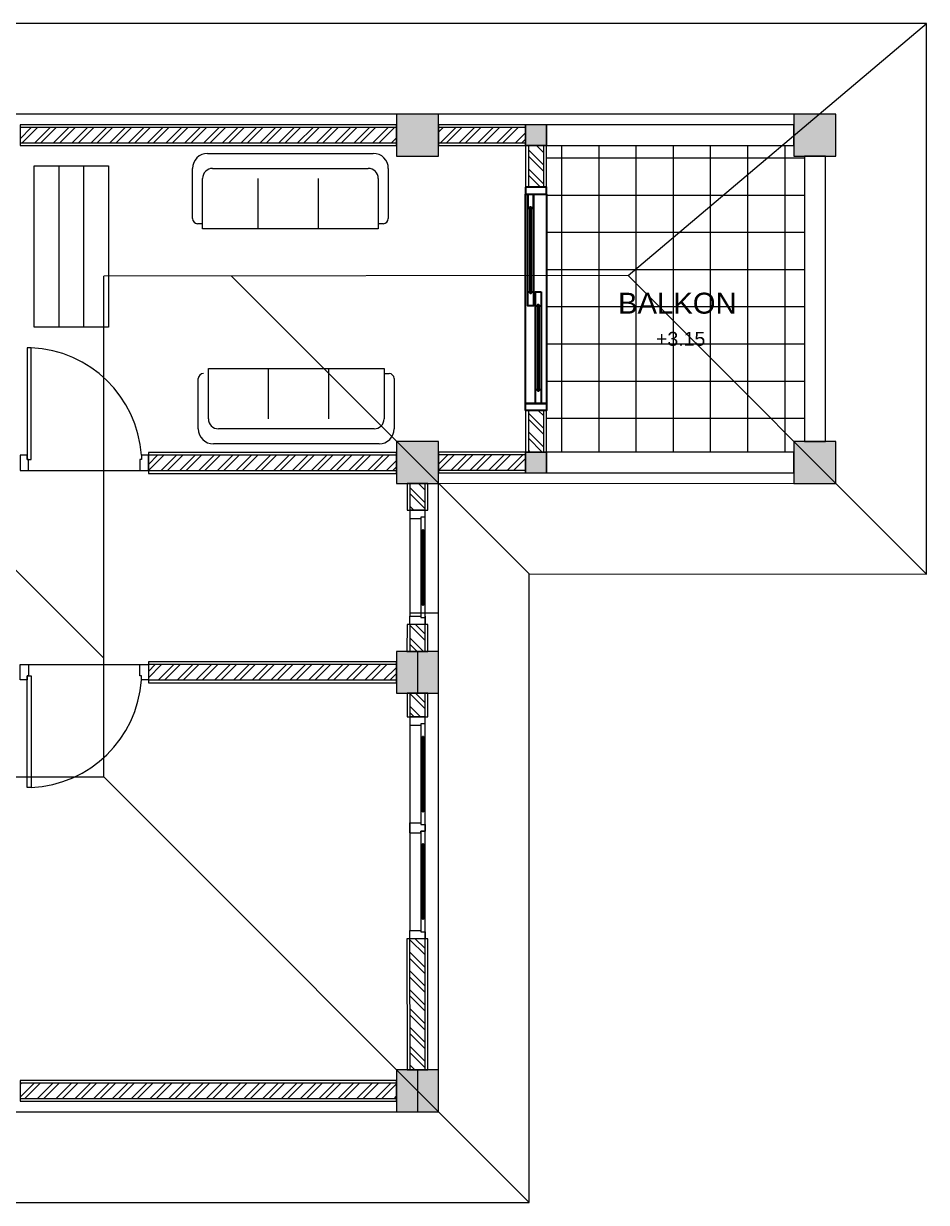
# Model space of a CAD drawing. Header units: millimetres. Extents: x -12161372 to 46643, y -9506984 to 15358.
# Drawn here: x 16304 to 16952, y 14513 to 15358 of the extents above; entities that cross this region are included whole.
import ezdxf

# ---------------------------------------------------------------- set-up
doc = ezdxf.new("R2010")
doc.units = ezdxf.units.MM
for name, color, linetype, lineweight in [('arsiran', 202, 'Continuous', 0), ('atap', 220, 'Continuous', 0), ('dimensi', 50, 'Continuous', 5), ('dinding', 110, 'Continuous', 9), ('furniture', 7, 'Continuous', 5), ('interior', 7, 'Continuous', 13), ('jendela', 7, 'Continuous', 15), ('kolom', 150, 'Continuous', 13), ('pintu', 7, 'Continuous', 13)]:
    doc.layers.add(name, color=color, linetype=linetype, lineweight=lineweight)
doc.styles.get("Standard").update_dxf_attribs({"font": 'arial.ttf'})

# ---------------------------------------------------------------- blocks, each defined once
blk = doc.blocks.new('*U4')
at = {"layer": 'arsiran'}
h = blk.add_hatch(dxfattribs=at)
h.set_pattern_fill('ANSI32', color=256)
h.set_pattern_definition([(45, (-2274.681, -4513.269), (-6.735192, 6.735192), []), (45, (-2270.191, -4513.269), (-6.735192, 6.735192), [])])
h.paths.add_polyline_path([(0, 5.5), (0, -5.5), (270, -5.5), (270, 5.5)])
blk.add_lwpolyline([(0, -5.5), (270, -5.5), (270, 5.5), (0, 5.5)], close=True, dxfattribs=at)
at = {"layer": 'dinding'}
blk.add_lwpolyline([(0, -7.5), (270, -7.5), (270, 7.5), (0, 7.5)], close=True, dxfattribs=at)
blk = doc.blocks.new('*U29')
at = {"layer": 'arsiran'}
h = blk.add_hatch(dxfattribs=at)
h.set_pattern_fill('ANSI32', color=256)
h.set_pattern_definition([(45, (-2482.181, -4513.269), (-6.735192, 6.735192), []), (45, (-2477.691, -4513.269), (-6.735192, 6.735192), [])])
h.paths.add_polyline_path([(0, 5.5), (0, -5.5), (62.5, -5.5), (62.5, 5.5)])
blk.add_lwpolyline([(0, -5.5), (62.5, -5.5), (62.5, 5.5), (0, 5.5)], close=True, dxfattribs=at)
at = {"layer": 'dinding'}
blk.add_lwpolyline([(0, -7.5), (62.5, -7.5), (62.5, 7.5), (0, 7.5)], close=True, dxfattribs=at)
blk = doc.blocks.new('*U43')
at = {"layer": 'arsiran'}
h = blk.add_hatch(dxfattribs=at)
h.set_pattern_fill('ANSI32', color=256)
h.set_pattern_definition([(45, (-2366.681, -4513.269), (-6.735192, 6.735192), []), (45, (-2362.191, -4513.269), (-6.735192, 6.735192), [])])
h.paths.add_polyline_path([(0, 5.5), (0, -5.5), (178, -5.5), (178, 5.5)])
blk.add_lwpolyline([(0, -5.5), (178, -5.5), (178, 5.5), (0, 5.5)], close=True, dxfattribs=at)
at = {"layer": 'dinding'}
blk.add_lwpolyline([(0, -7.5), (178, -7.5), (178, 7.5), (0, 7.5)], close=True, dxfattribs=at)
blk = doc.blocks.new('*U46')
at = {"layer": 'arsiran'}
h = blk.add_hatch(dxfattribs=at)
h.set_pattern_fill('ANSI32', color=256, angle=-0.02611)
h.set_pattern_definition([(44.9739, (-2527.536, -4512.117), (-6.732122, 6.73826), []), (44.9739, (-2523.0455, -4512.119), (-6.732122, 6.73826), [])])
h.paths.add_polyline_path([(0, 5.5), (0, -5.5), (19.2, -5.51), (19.2, 5.49)])
blk.add_lwpolyline([(0, -5.5), (19.2, -5.51), (19.2, 5.49), (0, 5.5)], close=True, dxfattribs=at)
at = {"layer": 'dinding'}
blk.add_lwpolyline([(0, -7.5), (19.2, -7.51), (19.21, 7.49), (0, 7.5)], close=True, dxfattribs=at)
blk = doc.blocks.new('*U28')
at = {"layer": 'arsiran'}
h = blk.add_hatch(dxfattribs=at)
h.set_pattern_fill('ANSI32', color=256)
h.set_pattern_definition([(45, (-2514.877, -4513.269), (-6.735192, 6.735192), []), (45, (-2510.387, -4513.269), (-6.735192, 6.735192), [])])
h.paths.add_polyline_path([(0, 5.5), (0, -5.5), (29.8, -5.5), (29.8, 5.5)])
blk.add_lwpolyline([(0, -5.5), (29.8, -5.5), (29.8, 5.5), (0, 5.5)], close=True, dxfattribs=at)
at = {"layer": 'dinding'}
blk.add_lwpolyline([(0, -7.5), (29.8, -7.5), (29.8, 7.5), (0, 7.5)], close=True, dxfattribs=at)
blk = doc.blocks.new('*U45')
at = {"layer": 'arsiran'}
h = blk.add_hatch(dxfattribs=at)
h.set_pattern_fill('ANSI32', color=256, angle=-0.00017)
h.set_pattern_definition([(44.99983, (-2366.694, -4513.262), (-6.735172, 6.735212), []), (44.99983, (-2362.204, -4513.262), (-6.735172, 6.735212), [])])
h.paths.add_polyline_path([(0, 5.5), (0, -5.5), (178, -5.5), (178, 5.5)])
blk.add_lwpolyline([(0, -5.5), (178, -5.5), (178, 5.5), (0, 5.5)], close=True, dxfattribs=at)
at = {"layer": 'dinding'}
blk.add_lwpolyline([(0, -7.5), (178, -7.5), (178, 7.5), (0, 7.5)], close=True, dxfattribs=at)
blk = doc.blocks.new('*U116')
at = {"layer": 'arsiran'}
h = blk.add_hatch(dxfattribs=at)
h.set_pattern_fill('ANSI32', color=256, angle=0.07734)
h.set_pattern_definition([(45.07734, (-2444.634, -4516.573), (-6.744278, 6.726094), []), (45.07734, (-2440.1435, -4516.567), (-6.744278, 6.726094), [])])
h.paths.add_polyline_path([(-0.01, 5.5), (0.01, -5.5), (93.96, -5.37), (93.95, 5.63)])
blk.add_lwpolyline([(0.01, -5.5), (93.96, -5.37), (93.95, 5.63), (-0.01, 5.5)], close=True, dxfattribs=at)
at = {"layer": 'dinding'}
blk.add_lwpolyline([(0.01, -7.5), (93.96, -7.37), (93.94, 7.63), (-0.01, 7.5)], close=True, dxfattribs=at)
blk = doc.blocks.new('*U37')
at = {"layer": 'arsiran'}
h = blk.add_hatch(dxfattribs=at)
h.set_pattern_fill('ANSI32', color=256)
h.set_pattern_definition([(45, (-2527.686, -4513.269), (-6.735192, 6.735192), []), (45, (-2523.196, -4513.269), (-6.735192, 6.735192), [])])
h.paths.add_polyline_path([(0, 5.5), (0, -5.5), (16.99, -5.5), (16.99, 5.5)])
blk.add_lwpolyline([(0, -5.5), (16.99, -5.5), (16.99, 5.5), (0, 5.5)], close=True, dxfattribs=at)
at = {"layer": 'dinding'}
blk.add_lwpolyline([(0, -7.5), (16.99, -7.5), (16.99, 7.5), (0, 7.5)], close=True, dxfattribs=at)

msp = doc.modelspace()

# ---------------------------------------------------------------- hatches: boundary and pattern name
at = {"layer": 'dinding'}
h = msp.add_hatch(dxfattribs=at)
h.set_pattern_fill('NET', color=8, scale=8.4)
h.set_pattern_definition([(0, (-1605.392, 9234.255), (0, 26.67), []), (90, (-1605.392, 9234.255), (-26.67, 2e-15), [])])
h.paths.add_polyline_path([(16679.169, 15050.824), (16856.669, 15050.824), (16856.669, 15058.324), (16864.169, 15058.324), (16864.169, 15262.932), (16856.669, 15262.932), (16856.669, 15270.432), (16679.169, 15270.432)])
at = {"layer": 'jendela'}
h = msp.add_hatch(color=256, dxfattribs=at)
h.dxf.hatch_style = 1
h.paths.add_polyline_path([(16590.947, 14941.129), (16590.347, 14941.129), (16590.347, 14995.129), (16590.947, 14995.129)])
h = msp.add_hatch(color=256, dxfattribs=at)
h.dxf.hatch_style = 1
h.paths.add_polyline_path([(16590.947, 14941.129), (16590.347, 14941.129), (16590.347, 14995.129), (16590.947, 14995.129)])
h = msp.add_hatch(color=256, dxfattribs=at)
h.dxf.hatch_style = 1
h.paths.add_polyline_path([(16590.947, 14995.116), (16590.347, 14995.116), (16590.347, 14941.116), (16590.947, 14941.116)])
h = msp.add_hatch(color=256, dxfattribs=at)
h.dxf.hatch_style = 1
h.paths.add_polyline_path([(16590.947, 14995.116), (16590.347, 14995.116), (16590.347, 14941.116), (16590.947, 14941.116)])
h = msp.add_hatch(color=256, dxfattribs=at)
h.dxf.hatch_style = 1
h.paths.add_polyline_path([(16590.952, 14995.123), (16590.352, 14995.123), (16590.352, 14941.123), (16590.952, 14941.123)])
h = msp.add_hatch(color=256, dxfattribs=at)
h.dxf.hatch_style = 1
h.paths.add_polyline_path([(16590.955, 14792.938), (16590.355, 14792.938), (16590.355, 14846.938), (16590.955, 14846.938)])
h = msp.add_hatch(color=256, dxfattribs=at)
h.dxf.hatch_style = 1
h.paths.add_polyline_path([(16590.955, 14792.938), (16590.355, 14792.938), (16590.355, 14846.938), (16590.955, 14846.938)])
h = msp.add_hatch(color=256, dxfattribs=at)
h.dxf.hatch_style = 1
h.paths.add_polyline_path([(16590.955, 14846.925), (16590.355, 14846.925), (16590.355, 14792.925), (16590.955, 14792.925)])
h = msp.add_hatch(color=256, dxfattribs=at)
h.dxf.hatch_style = 1
h.paths.add_polyline_path([(16590.955, 14846.925), (16590.355, 14846.925), (16590.355, 14792.925), (16590.955, 14792.925)])
h = msp.add_hatch(color=256, dxfattribs=at)
h.dxf.hatch_style = 1
h.paths.add_polyline_path([(16590.96, 14846.931), (16590.36, 14846.931), (16590.36, 14792.931), (16590.96, 14792.931)])
h = msp.add_hatch(color=256, dxfattribs=at)
h.dxf.hatch_style = 1
h.paths.add_polyline_path([(16590.955, 14715.938), (16590.355, 14715.938), (16590.355, 14769.938), (16590.955, 14769.938)])
h = msp.add_hatch(color=256, dxfattribs=at)
h.dxf.hatch_style = 1
h.paths.add_polyline_path([(16590.955, 14715.938), (16590.355, 14715.938), (16590.355, 14769.938), (16590.955, 14769.938)])
h = msp.add_hatch(color=256, dxfattribs=at)
h.dxf.hatch_style = 1
h.paths.add_polyline_path([(16590.955, 14769.925), (16590.355, 14769.925), (16590.355, 14715.925), (16590.955, 14715.925)])
h = msp.add_hatch(color=256, dxfattribs=at)
h.dxf.hatch_style = 1
h.paths.add_polyline_path([(16590.955, 14769.925), (16590.355, 14769.925), (16590.355, 14715.925), (16590.955, 14715.925)])
h = msp.add_hatch(color=256, dxfattribs=at)
h.dxf.hatch_style = 1
h.paths.add_polyline_path([(16590.96, 14769.931), (16590.36, 14769.931), (16590.36, 14715.931), (16590.96, 14715.931)])
at = {"layer": 'kolom'}
h = msp.add_hatch(color=256, dxfattribs=at)
h.dxf.hatch_style = 1
h.paths.add_polyline_path([(16601.669, 15262.932), (16601.669, 15292.932), (16571.669, 15292.932), (16571.669, 15262.932)])
h = msp.add_hatch(color=256, dxfattribs=at)
h.dxf.hatch_style = 1
h.paths.add_polyline_path([(16886.669, 15262.932), (16886.669, 15292.932), (16856.669, 15292.932), (16856.669, 15262.932)])
h = msp.add_hatch(color=256, dxfattribs=at)
h.dxf.hatch_style = 1
h.paths.add_polyline_path([(16679.169, 15285.432), (16664.169, 15285.432), (16664.169, 15270.432), (16679.169, 15270.432)])
h = msp.add_hatch(color=256, dxfattribs=at)
h.dxf.hatch_style = 1
h.paths.add_polyline_path([(16601.669, 15028.324), (16601.669, 15058.324), (16571.669, 15058.324), (16571.669, 15028.324)])
h = msp.add_hatch(color=256, dxfattribs=at)
h.dxf.hatch_style = 1
h.paths.add_polyline_path([(16886.669, 15028.324), (16886.669, 15058.324), (16856.669, 15058.324), (16856.669, 15028.324)])
h = msp.add_hatch(color=256, dxfattribs=at)
h.dxf.hatch_style = 1
h.paths.add_polyline_path([(16679.169, 15050.824), (16664.169, 15050.824), (16664.169, 15035.824), (16679.169, 15035.824)])
h = msp.add_hatch(color=256, dxfattribs=at)
h.dxf.hatch_style = 1
h.paths.add_polyline_path([(16601.669, 14877.932), (16601.669, 14907.932), (16571.669, 14907.932), (16571.669, 14877.932)])
h = msp.add_hatch(color=256, dxfattribs=at)
h.dxf.hatch_style = 1
h.paths.add_polyline_path([(16601.669, 14577.932), (16601.669, 14607.932), (16571.669, 14607.932), (16571.669, 14577.932)])

# ---------------------------------------------------------------- linework, layer by layer
for p, q in [((16665.769, 15235.628), (16665.769, 15225.628)), ((16669.769, 15225.628), (16669.769, 15235.628)), ((16665.769, 15225.628), (16667.369, 15225.628)), ((16667.369, 15226.628), (16668.169, 15226.628)), ((16667.369, 15225.628), (16667.369, 15226.628)), ((16668.169, 15226.628), (16668.169, 15225.628)), ((16668.169, 15225.628), (16669.769, 15225.628)), ((16665.769, 15165.628), (16667.369, 15165.628)), ((16667.369, 15165.628), (16667.369, 15164.628)), ((16667.369, 15164.628), (16668.169, 15164.628)), ((16668.169, 15164.628), (16668.169, 15165.628)), ((16668.169, 15165.628), (16669.769, 15165.628)), ((16669.769, 15165.628), (16669.769, 15155.628)), ((16671.369, 15155.628), (16672.969, 15155.628)), ((16672.169, 15155.628), (16672.969, 15155.628)), ((16673.769, 15155.628), (16675.369, 15155.628)), ((16671.369, 15095.628), (16672.969, 15095.628)), ((16672.969, 15095.628), (16672.969, 15094.628)), ((16672.969, 15094.628), (16673.769, 15094.628)), ((16673.769, 15094.628), (16673.769, 15095.628)), ((16673.769, 15095.628), (16675.369, 15095.628))]:
    msp.add_line(p, q)
for points in [[(16664.169, 15240.628), (16664.169, 15235.628), (16679.169, 15235.628), (16679.169, 15240.628)], [(16679.169, 15235.628), (16679.169, 15085.628), (16664.169, 15085.628), (16664.169, 15235.628)], [(16669.769, 15235.628), (16669.769, 15155.628), (16665.769, 15155.628), (16665.769, 15235.628)], [(16668.169, 15226.628), (16668.169, 15164.628), (16667.369, 15164.628), (16667.369, 15226.628)], [(16675.369, 15165.628), (16675.369, 15085.628), (16671.369, 15085.628), (16671.369, 15165.628)], [(16673.769, 15156.628), (16673.769, 15094.628), (16672.969, 15094.628), (16672.969, 15156.628)], [(16664.169, 15080.628), (16664.169, 15085.628), (16679.169, 15085.628), (16679.169, 15080.628)]]:
    msp.add_lwpolyline(points, close=True)
at = {"layer": 'atap', "ltscale": 10}
for p, q in [((16361.631, 14902.969), (15906.669, 15357.932)), ((16737.714, 15177.252), (16951.669, 15357.932)), ((16951.669, 14963.297), (16951.669, 15357.932)), ((16737.714, 15177.252), (16361.631, 15176.912)), ((16361.631, 14817.969), (16361.631, 15176.912)), ((16453.172, 15176.912), (16666.669, 14963.415)), ((16737.714, 15177.252), (16951.669, 14963.297)), ((15926.706, 14817.969), (16361.631, 14817.969)), ((16666.669, 14512.932), (16361.631, 14817.969))]:
    msp.add_line(p, q, dxfattribs=at)
for points in [[(15906.669, 15357.932), (15906.669, 15123.007), (15621.669, 15123.007), (15621.669, 14512.932), (16666.669, 14512.932), (16666.669, 14963.415), (16951.669, 14963.297)], [(16951.669, 15357.932), (15906.669, 15357.932)]]:
    msp.add_lwpolyline(points, dxfattribs=at)
at = {"layer": 'dimensi', "ltscale": 10}
msp.add_line((16581.169, 14935.432), (16601.669, 14935.432), dxfattribs=at)
for points in [[(15971.669, 15292.932), (15971.669, 15058.007), (15686.669, 15058.007), (15686.669, 14577.932), (16601.669, 14577.932), (16601.669, 15028.442), (16886.669, 15028.324)], [(16886.669, 15292.932), (15971.669, 15292.932)]]:
    msp.add_lwpolyline(points, dxfattribs=at)
at = {"layer": 'dinding'}
for points in [[(16679.169, 15270.432), (16856.669, 15270.432), (16856.669, 15285.432), (16679.169, 15285.432)], [(16879.169, 15058.324), (16879.169, 15262.932), (16864.169, 15262.932), (16864.169, 15058.324)], [(16679.169, 15035.824), (16856.669, 15035.824), (16856.669, 15050.824), (16679.169, 15050.824)]]:
    msp.add_lwpolyline(points, close=True, dxfattribs=at)
at = {"layer": 'furniture', "ltscale": 10}
for points in [[(16311.797, 15255.9), (16365.071, 15255.9), (16365.071, 15140.38), (16311.797, 15140.38)], [(16311.797, 15255.9), (16347.166, 15255.9), (16347.166, 15140.38), (16311.797, 15140.38)], [(16311.797, 15255.9), (16329.482, 15255.9), (16329.482, 15140.38), (16311.797, 15140.38)]]:
    msp.add_lwpolyline(points, close=True, dxfattribs=at)
at = {"layer": 'interior', "linetype": 'Continuous'}
for p, q in [((16436.154, 15264.898), (16554.954, 15264.898)), ((16425.354, 15218.098), (16425.354, 15254.098)), ((16439.754, 15254.098), (16551.354, 15254.098)), ((16565.754, 15254.098), (16565.754, 15218.098)), ((16432.554, 15210.898), (16432.554, 15246.898)), ((16472.154, 15246.898), (16472.154, 15210.898)), ((16515.354, 15246.898), (16515.354, 15210.898)), ((16558.554, 15246.898), (16558.554, 15210.898)), ((16432.554, 15214.498), (16428.954, 15214.498)), ((16432.554, 15210.898), (16432.554, 15214.498)), ((16558.554, 15210.898), (16432.554, 15210.898)), ((16562.154, 15214.498), (16558.554, 15214.498)), ((16436.692, 15074.652), (16436.692, 15110.652)), ((16436.692, 15110.652), (16562.692, 15110.652)), ((16479.892, 15074.652), (16479.892, 15110.652)), ((16523.092, 15074.652), (16523.092, 15110.652)), ((16562.692, 15110.652), (16562.692, 15074.652)), ((16562.692, 15110.652), (16562.692, 15107.052)), ((16429.492, 15067.452), (16429.492, 15103.452)), ((16562.692, 15107.052), (16566.292, 15107.052)), ((16569.892, 15103.452), (16569.892, 15067.452)), ((16555.492, 15067.452), (16443.892, 15067.452)), ((16559.092, 15056.652), (16440.292, 15056.652))]:
    msp.add_line(p, q, dxfattribs=at)
for centre, radius, start, end in [((16436.154, 15254.098), 10.8, 90, 180), ((16554.954, 15254.098), 10.8, 0, 90), ((16439.754, 15246.898), 7.2, 90, 180), ((16551.354, 15246.898), 7.2, 0, 90), ((16428.954, 15218.098), 3.6, 180, 270), ((16562.154, 15218.098), 3.6, 270, 0), ((16433.092, 15103.452), 3.6, 90, 180), ((16566.292, 15103.452), 3.6, 0, 90), ((16440.292, 15067.452), 10.8, 180, 270), ((16443.892, 15074.652), 7.2, 180, 270), ((16555.492, 15074.652), 7.2, 270, 0), ((16559.092, 15067.452), 10.8, 270, 0)]:
    msp.add_arc(centre, radius, start, end, dxfattribs=at)
at = {"layer": 'jendela'}
for p, q in [((16592.152, 14927.123), (16592.152, 15009.122)), ((16581.169, 15003.122), (16581.169, 14933.133)), ((16581.169, 15003.122), (16581.169, 14933.133)), ((16590.101, 14989.123), (16591.301, 14989.123)), ((16590.101, 14947.122), (16591.301, 14947.122)), ((16592.16, 14778.931), (16592.16, 14860.931)), ((16592.16, 14778.931), (16592.16, 14860.931)), ((16581.177, 14854.931), (16581.204, 14784.942)), ((16581.177, 14854.931), (16581.204, 14784.942)), ((16590.109, 14840.931), (16591.309, 14840.931)), ((16590.109, 14798.931), (16591.309, 14798.931)), ((16592.16, 14701.931), (16592.16, 14783.931)), ((16581.177, 14777.931), (16581.204, 14707.942)), ((16581.177, 14777.931), (16581.204, 14707.942)), ((16590.109, 14763.932), (16591.309, 14763.932)), ((16590.109, 14721.931), (16591.309, 14721.931))]:
    msp.add_line(p, q, dxfattribs=at)
for points in [[(16592.152, 15003.122), (16592.152, 15003.122), (16592.152, 15009.122), (16581.168, 15009.122)], [(16581.168, 15009.122), (16581.169, 15003.122), (16589.152, 15003.122)], [(16592.152, 15003.122), (16592.152, 15003.122), (16592.152, 15009.122), (16581.169, 15009.134)], [(16581.169, 15009.134), (16581.169, 15003.122), (16589.152, 15003.122)], [(16581.168, 14927.134), (16581.169, 14933.134), (16589.151, 14933.134)], [(16592.151, 14933.134), (16592.152, 14933.134), (16592.152, 14927.134), (16581.168, 14927.134)], [(16592.151, 14933.134), (16592.152, 14933.134), (16592.152, 14927.134), (16581.169, 14927.123)], [(16581.169, 14927.123), (16581.169, 14933.134), (16589.151, 14933.134)], [(16592.16, 14854.931), (16592.16, 14854.931), (16592.16, 14860.931), (16581.177, 14860.943)], [(16581.177, 14860.943), (16581.177, 14854.931), (16589.16, 14854.931)], [(16592.16, 14854.931), (16592.16, 14854.931), (16592.16, 14860.931), (16581.177, 14860.931)], [(16581.177, 14860.931), (16581.177, 14854.931), (16589.16, 14854.931)], [(16581.195, 14784.942), (16581.195, 14777.92), (16589.16, 14777.931), (16589.16, 14778.931), (16592.16, 14778.931), (16592.16, 14783.931)], [(16581.195, 14777.92), (16581.195, 14784.942), (16589.16, 14784.931), (16589.16, 14783.931), (16592.16, 14783.931), (16592.16, 14778.931)], [(16581.195, 14784.942), (16581.195, 14777.92), (16589.16, 14777.931), (16589.16, 14778.931), (16592.16, 14778.931), (16592.16, 14783.931)], [(16581.203, 14701.882), (16581.195, 14707.942), (16589.16, 14707.931), (16589.16, 14706.931), (16592.16, 14706.931), (16592.16, 14701.931)]]:
    msp.add_lwpolyline(points, dxfattribs=at)
for points in [[(16592.152, 14932.123), (16592.152, 15004.123), (16589.152, 15004.123), (16589.152, 14932.123)], [(16592.152, 14932.123), (16592.152, 15004.123), (16589.152, 15004.123), (16589.152, 14932.123)], [(16590.352, 14941.123), (16590.352, 14995.123), (16590.952, 14995.123), (16590.952, 14941.123)], [(16590.352, 14995.123), (16590.352, 14941.123), (16590.952, 14941.123), (16590.952, 14995.123)], [(16590.352, 14941.123), (16590.352, 14995.123), (16590.952, 14995.123), (16590.952, 14941.123)], [(16590.352, 14941.123), (16590.352, 14995.123), (16590.952, 14995.123), (16590.952, 14941.123)], [(16590.352, 14995.123), (16590.352, 14941.123), (16590.952, 14941.123), (16590.952, 14995.123)], [(16592.16, 14783.931), (16592.16, 14855.931), (16589.16, 14855.931), (16589.16, 14783.931)], [(16592.16, 14783.931), (16592.16, 14855.931), (16589.16, 14855.931), (16589.16, 14783.931)], [(16590.36, 14792.931), (16590.36, 14846.931), (16590.96, 14846.931), (16590.96, 14792.931)], [(16590.36, 14846.931), (16590.36, 14792.931), (16590.96, 14792.931), (16590.96, 14846.931)], [(16590.36, 14792.931), (16590.36, 14846.931), (16590.96, 14846.931), (16590.96, 14792.931)], [(16590.36, 14792.931), (16590.36, 14846.931), (16590.96, 14846.931), (16590.96, 14792.931)], [(16590.36, 14846.931), (16590.36, 14792.931), (16590.96, 14792.931), (16590.96, 14846.931)], [(16592.16, 14706.931), (16592.16, 14778.931), (16589.16, 14778.931), (16589.16, 14706.931)], [(16592.16, 14706.931), (16592.16, 14778.931), (16589.16, 14778.931), (16589.16, 14706.931)], [(16590.36, 14715.931), (16590.36, 14769.931), (16590.96, 14769.931), (16590.96, 14715.931)], [(16590.36, 14769.931), (16590.36, 14715.931), (16590.96, 14715.931), (16590.96, 14769.931)], [(16590.36, 14715.931), (16590.36, 14769.931), (16590.96, 14769.931), (16590.96, 14715.931)], [(16590.36, 14715.931), (16590.36, 14769.931), (16590.96, 14769.931), (16590.96, 14715.931)], [(16590.36, 14769.931), (16590.36, 14715.931), (16590.96, 14715.931), (16590.96, 14769.931)]]:
    msp.add_lwpolyline(points, close=True, dxfattribs=at)
at = {"layer": 'kolom'}
for p, q in [((16679.169, 15285.432), (16679.169, 15270.432)), ((16679.169, 15050.824), (16679.169, 15035.824)), ((16586.669, 14907.932), (16586.669, 14877.932)), ((16586.669, 14607.932), (16586.669, 14577.932))]:
    msp.add_line(p, q, dxfattribs=at)
for points in [[(16571.669, 15262.932), (16601.669, 15262.932), (16601.669, 15292.932), (16571.669, 15292.932)], [(16856.669, 15262.932), (16886.669, 15262.932), (16886.669, 15292.932), (16856.669, 15292.932)], [(16664.169, 15270.432), (16679.169, 15270.432), (16679.169, 15285.432), (16664.169, 15285.432)], [(16571.669, 15028.324), (16601.669, 15028.324), (16601.669, 15058.324), (16571.669, 15058.324)], [(16856.669, 15028.324), (16886.669, 15028.324), (16886.669, 15058.324), (16856.669, 15058.324)], [(16664.169, 15035.824), (16679.169, 15035.824), (16679.169, 15050.824), (16664.169, 15050.824)], [(16571.669, 14877.932), (16601.669, 14877.932), (16601.669, 14907.932), (16571.669, 14907.932)], [(16571.669, 14577.932), (16601.669, 14577.932), (16601.669, 14607.932), (16571.669, 14607.932)]]:
    msp.add_lwpolyline(points, close=True, dxfattribs=at)
at = {"layer": 'pintu'}
for p, q in [((16307.669, 15037.499), (16307.669, 15037.499)), ((16307.669, 15037.499), (16387.669, 15037.499)), ((16307.669, 14898.432), (16387.669, 14898.432))]:
    msp.add_line(p, q, dxfattribs=at)
for points in [[(16306.669, 15045.482), (16309.669, 15045.482), (16309.669, 15125.482), (16306.669, 15125.482)], [(16306.669, 14890.449), (16309.669, 14890.449), (16309.668, 14810.449), (16306.668, 14810.449)]]:
    msp.add_lwpolyline(points, close=True, dxfattribs=at)
for points in [[(16301.669, 15037.499), (16301.669, 15037.499), (16307.669, 15037.499), (16307.669, 15045.482), (16306.669, 15045.482), (16306.669, 15048.482), (16301.669, 15048.482), (16301.669, 15037.499)], [(16393.669, 15037.499), (16393.669, 15048.498), (16388.669, 15048.498), (16388.669, 15045.498), (16387.669, 15045.498), (16387.669, 15037.499), (16393.669, 15037.499)], [(16301.669, 14898.432), (16301.669, 14898.432), (16307.669, 14898.432), (16307.669, 14890.449), (16306.669, 14890.449), (16306.669, 14887.449), (16301.669, 14887.449), (16301.669, 14898.432)], [(16393.669, 14898.432), (16393.669, 14887.432), (16388.669, 14887.432), (16388.669, 14890.432), (16387.669, 14890.432), (16387.669, 14898.432), (16393.669, 14898.432)]]:
    msp.add_lwpolyline(points, dxfattribs=at)
for centre, start, end in [((16306.3, 15042.998), 3.819975, 87.661227), ((16306.3, 14892.933), 272.33847, 356.179723)]:
    msp.add_arc(centre, 82.552, start, end, dxfattribs=at)

# ---------------------------------------------------------------- block references
at = {"layer": 'dinding'}
for name, p in [('*U4', (16301.669, 15277.932)), ('*U29', (16601.669, 15277.932)), ('*U43', (16393.669, 15042.998)), ('*U29', (16601.669, 15043.324)), ('*U45', (16393.669, 14892.932)), ('*U4', (16301.669, 14592.932))]:
    msp.add_blockref(name, p, dxfattribs=at)
for name, p, rotation in [('*U28', (16671.669, 15270.432), 270), ('*U28', (16671.669, 15080.628), 270), ('*U46', (16586.669, 15028.324), 270), ('*U46', (16586.66, 14927.134), 270), ('*U37', (16586.669, 14860.937), 90), ('*U116', (16586.691, 14607.937), 90)]:
    msp.add_blockref(name, p, dxfattribs=dict(at, rotation=rotation))

# ---------------------------------------------------------------- texts
at = {"layer": 'furniture', "ltscale": 10, "attachment_point": 1}
for s, width, insert, char_height in [('BALKON', 82.03252, (16730.518, 15165.025), 15), ('+3.15', 69.06045, (16757.75, 15136.969), 10)]:
    msp.add_mtext_dynamic_manual_height_columns(s, width=width, gutter_width=100, heights=[0], dxfattribs=dict(at, insert=insert, char_height=char_height))

doc.saveas('drawing.dxf')
